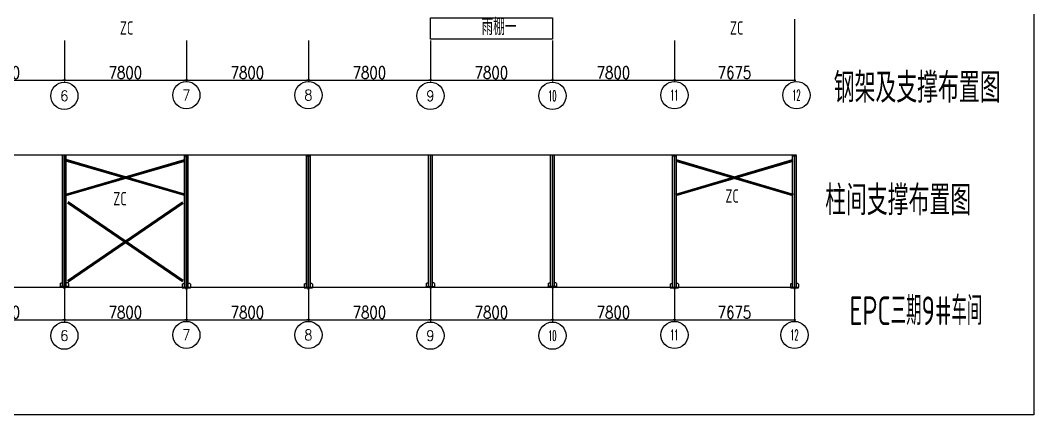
# Model space of a CAD drawing. Header units: millimetres. Extents: x 2451220 to 4527627, y -5186613 to -1639140.
# Drawn here: x 2660226 to 2725013, y -1757209 to -1731994 of the extents above; entities that cross this region are included whole.
import ezdxf
from ezdxf.enums import TextEntityAlignment as Align

# ---------------------------------------------------------------- set-up
doc = ezdxf.new("R2010")
doc.units = ezdxf.units.MM
doc.header["$LTSCALE"] = 1000
doc.header["$PDMODE"] = 34
doc.layers.add('AXIS_TEXT', color=7, linetype='Continuous')
doc.layers.add('钢架', color=7, linetype='Continuous', lineweight=25)
doc.styles.add('_TCH_AXIS', font='COMPLEX.shx', dxfattribs={"height": 525, "bigfont": 'GBCBIG.shx'})
doc.styles.add('COMPLEX', font='COMPLEX')
doc.styles.add('DIM_FONT', font='simplex.shx', dxfattribs={"width": 0.8, "bigfont": 'hztxt.shx'})
doc.styles.add('hz', font='gbenor.shx', dxfattribs={"width": 0.75, "height": 100, "bigfont": 'gbcbig.shx'})
doc.styles.add('TSSD_Label', font='Tssdeng.shx', dxfattribs={"width": 0.7, "bigfont": 'hztxt.shx'})
doc.dimstyles.new('WGH(1)', dxfattribs={"dimscale": 1.2, "dimtxt": 100, "dimasz": 0.5, "dimexe": 75, "dimexo": 75, "dimgap": 75, "dimtad": 1, "dimdec": 0, "dimzin": 0, "dimdsep": 46, "dimtxsty": 'DIM_FONT', "dimblk1": '_DIMX', "dimblk2": '_DIMX', "dimsah": 1, "dimcen": 0.09, "dimclrd": 3, "dimclre": 3, "dimclrt": 7, "dimadec": 0, "dimazin": 0, "dimtfac": 1, "dimtdec": 0, "dimtix": 1, "dimtmove": 2, "dimatfit": 3, "dimldrblk": '_DIMX', "dimfxl": 1, "dimtolj": 1, "dimtzin": 0, "dimarcsym": 0})

# ---------------------------------------------------------------- blocks, each defined once
blk = doc.blocks.new('_DIMX')
blk.add_line((-150, 0), (150, 0))
at = {"const_width": 50}
blk.add_lwpolyline([(-70, -70), (70, 70)], dxfattribs=at)
blk = doc.blocks.new('*D304')
at = {"color": 3, "lineweight": -2}
for p, q in [((2655244, -1733284), (2655244, -1735908)), ((2663044, -1733284), (2663044, -1735908)), ((2655245, -1735818), (2663044, -1735818))]:
    blk.add_line(p, q, dxfattribs=at)
at = {"layer": 'Defpoints', "color": 0}
for p in [(2655244, -1733194), (2663044, -1733194), (2663044, -1735818)]:
    blk.add_point(p, dxfattribs=at)
at = {"color": 3, "lineweight": -2, "xscale": 0.6, "yscale": 0.6, "zscale": 0.6, "rotation": 180}
blk.add_blockref('_DIMX', (2655244, -1735818), dxfattribs=at)
at = {"color": 3, "lineweight": -2, "xscale": 0.6, "yscale": 0.6, "zscale": 0.6}
blk.add_blockref('_DIMX', (2663044, -1735818), dxfattribs=at)
at = {"color": 7, "insert": (2659144, -1735338), "char_height": 780, "attachment_point": 5, "style": 'DIM_FONT'}
blk.add_mtext('\\A1;7800', dxfattribs=at)
blk = doc.blocks.new('*D305')
at = {"color": 3, "lineweight": -2}
for p, q in [((2663044, -1733284), (2663044, -1735908)), ((2670844, -1733284), (2670844, -1735908)), ((2663045, -1735818), (2670844, -1735818))]:
    blk.add_line(p, q, dxfattribs=at)
at = {"layer": 'Defpoints', "color": 0}
for p in [(2663044, -1733194), (2670844, -1733194), (2670844, -1735818)]:
    blk.add_point(p, dxfattribs=at)
at = {"color": 3, "lineweight": -2, "xscale": 0.6, "yscale": 0.6, "zscale": 0.6, "rotation": 180}
blk.add_blockref('_DIMX', (2663044, -1735818), dxfattribs=at)
at = {"color": 3, "lineweight": -2, "xscale": 0.6, "yscale": 0.6, "zscale": 0.6}
blk.add_blockref('_DIMX', (2670844, -1735818), dxfattribs=at)
at = {"color": 7, "insert": (2666944, -1735338), "char_height": 780, "attachment_point": 5, "style": 'DIM_FONT'}
blk.add_mtext('\\A1;7800', dxfattribs=at)
blk = doc.blocks.new('*D306')
at = {"color": 3, "lineweight": -2}
for p, q in [((2670844, -1733284), (2670844, -1735908)), ((2678644, -1733284), (2678644, -1735908)), ((2670845, -1735818), (2678644, -1735818))]:
    blk.add_line(p, q, dxfattribs=at)
at = {"layer": 'Defpoints', "color": 0}
for p in [(2670844, -1733194), (2678644, -1733194), (2678644, -1735818)]:
    blk.add_point(p, dxfattribs=at)
at = {"color": 3, "lineweight": -2, "xscale": 0.6, "yscale": 0.6, "zscale": 0.6, "rotation": 180}
blk.add_blockref('_DIMX', (2670844, -1735818), dxfattribs=at)
at = {"color": 3, "lineweight": -2, "xscale": 0.6, "yscale": 0.6, "zscale": 0.6}
blk.add_blockref('_DIMX', (2678644, -1735818), dxfattribs=at)
at = {"color": 7, "insert": (2674744, -1735338), "char_height": 780, "attachment_point": 5, "style": 'DIM_FONT'}
blk.add_mtext('\\A1;7800', dxfattribs=at)
blk = doc.blocks.new('*D307')
at = {"color": 3, "lineweight": -2}
for p, q in [((2678644, -1733284), (2678644, -1735908)), ((2686444, -1733284), (2686444, -1735908)), ((2678645, -1735818), (2686444, -1735818))]:
    blk.add_line(p, q, dxfattribs=at)
at = {"layer": 'Defpoints', "color": 0}
for p in [(2678644, -1733194), (2686444, -1733194), (2686444, -1735818)]:
    blk.add_point(p, dxfattribs=at)
at = {"color": 3, "lineweight": -2, "xscale": 0.6, "yscale": 0.6, "zscale": 0.6, "rotation": 180}
blk.add_blockref('_DIMX', (2678644, -1735818), dxfattribs=at)
at = {"color": 3, "lineweight": -2, "xscale": 0.6, "yscale": 0.6, "zscale": 0.6}
blk.add_blockref('_DIMX', (2686444, -1735818), dxfattribs=at)
at = {"color": 7, "insert": (2682544, -1735338), "char_height": 780, "attachment_point": 5, "style": 'DIM_FONT'}
blk.add_mtext('\\A1;7800', dxfattribs=at)
blk = doc.blocks.new('*D308')
at = {"color": 3, "lineweight": -2}
for p, q in [((2686444, -1733284), (2686444, -1735908)), ((2694244, -1733284), (2694244, -1735908)), ((2686445, -1735818), (2694244, -1735818))]:
    blk.add_line(p, q, dxfattribs=at)
at = {"layer": 'Defpoints', "color": 0}
for p in [(2686444, -1733194), (2694244, -1733194), (2694244, -1735818)]:
    blk.add_point(p, dxfattribs=at)
at = {"color": 3, "lineweight": -2, "xscale": 0.6, "yscale": 0.6, "zscale": 0.6, "rotation": 180}
blk.add_blockref('_DIMX', (2686444, -1735818), dxfattribs=at)
at = {"color": 3, "lineweight": -2, "xscale": 0.6, "yscale": 0.6, "zscale": 0.6}
blk.add_blockref('_DIMX', (2694244, -1735818), dxfattribs=at)
at = {"color": 7, "insert": (2690344, -1735338), "char_height": 780, "attachment_point": 5, "style": 'DIM_FONT'}
blk.add_mtext('\\A1;7800', dxfattribs=at)
blk = doc.blocks.new('*D309')
at = {"color": 3, "lineweight": -2}
for p, q in [((2694244, -1733284), (2694244, -1735908)), ((2702044, -1733284), (2702044, -1735908)), ((2694245, -1735818), (2702044, -1735818))]:
    blk.add_line(p, q, dxfattribs=at)
at = {"layer": 'Defpoints', "color": 0}
for p in [(2694244, -1733194), (2702044, -1733194), (2702044, -1735818)]:
    blk.add_point(p, dxfattribs=at)
at = {"color": 3, "lineweight": -2, "xscale": 0.6, "yscale": 0.6, "zscale": 0.6, "rotation": 180}
blk.add_blockref('_DIMX', (2694244, -1735818), dxfattribs=at)
at = {"color": 3, "lineweight": -2, "xscale": 0.6, "yscale": 0.6, "zscale": 0.6}
blk.add_blockref('_DIMX', (2702044, -1735818), dxfattribs=at)
at = {"color": 7, "insert": (2698144, -1735338), "char_height": 780, "attachment_point": 5, "style": 'DIM_FONT'}
blk.add_mtext('\\A1;7800', dxfattribs=at)
blk = doc.blocks.new('*D310')
at = {"color": 3, "lineweight": -2}
for p, q in [((2709719, -1731932), (2709719, -1735908)), ((2702044, -1733284), (2702044, -1735908)), ((2702045, -1735818), (2709719, -1735818))]:
    blk.add_line(p, q, dxfattribs=at)
at = {"layer": 'Defpoints', "color": 0}
for p in [(2709719, -1731842), (2702044, -1733194), (2709719, -1735818)]:
    blk.add_point(p, dxfattribs=at)
at = {"color": 3, "lineweight": -2, "xscale": 0.6, "yscale": 0.6, "zscale": 0.6, "rotation": 180}
blk.add_blockref('_DIMX', (2702044, -1735818), dxfattribs=at)
at = {"color": 3, "lineweight": -2, "xscale": 0.6, "yscale": 0.6, "zscale": 0.6}
blk.add_blockref('_DIMX', (2709719, -1735818), dxfattribs=at)
at = {"color": 7, "insert": (2705882, -1735338), "char_height": 780, "attachment_point": 5, "style": 'DIM_FONT'}
blk.add_mtext('\\A1;7675', dxfattribs=at)
blk = doc.blocks.new('_AXISO')
blk.add_circle((0, 0), 0.5)
at = {"layer": '钢架', "style": 'COMPLEX', "width": 1.041667}
blk.add_attdef('A', text='', height=0.56, dxfattribs=at).set_placement((-0.25, -0.28), (0.25, -0.28), align=Align.FIT)
blk = doc.blocks.new('*D329')
at = {"color": 3, "lineweight": -2}
for p, q in [((2655244, -1748616), (2655244, -1751240)), ((2663044, -1748616), (2663044, -1751240)), ((2655245, -1751150), (2663044, -1751150))]:
    blk.add_line(p, q, dxfattribs=at)
at = {"layer": 'Defpoints', "color": 0}
for p in [(2655244, -1748526), (2663044, -1748526), (2663044, -1751150)]:
    blk.add_point(p, dxfattribs=at)
at = {"color": 3, "lineweight": -2, "xscale": 0.6, "yscale": 0.6, "zscale": 0.6, "rotation": 180}
blk.add_blockref('_DIMX', (2655244, -1751150), dxfattribs=at)
at = {"color": 3, "lineweight": -2, "xscale": 0.6, "yscale": 0.6, "zscale": 0.6}
blk.add_blockref('_DIMX', (2663044, -1751150), dxfattribs=at)
at = {"color": 7, "insert": (2659144, -1750670), "char_height": 780, "attachment_point": 5, "style": 'DIM_FONT'}
blk.add_mtext('\\A1;7800', dxfattribs=at)
blk = doc.blocks.new('*D330')
at = {"color": 3, "lineweight": -2}
for p, q in [((2663044, -1748616), (2663044, -1751240)), ((2670844, -1748616), (2670844, -1751240)), ((2663045, -1751150), (2670844, -1751150))]:
    blk.add_line(p, q, dxfattribs=at)
at = {"layer": 'Defpoints', "color": 0}
for p in [(2663044, -1748526), (2670844, -1748526), (2670844, -1751150)]:
    blk.add_point(p, dxfattribs=at)
at = {"color": 3, "lineweight": -2, "xscale": 0.6, "yscale": 0.6, "zscale": 0.6, "rotation": 180}
blk.add_blockref('_DIMX', (2663044, -1751150), dxfattribs=at)
at = {"color": 3, "lineweight": -2, "xscale": 0.6, "yscale": 0.6, "zscale": 0.6}
blk.add_blockref('_DIMX', (2670844, -1751150), dxfattribs=at)
at = {"color": 7, "insert": (2666944, -1750670), "char_height": 780, "attachment_point": 5, "style": 'DIM_FONT'}
blk.add_mtext('\\A1;7800', dxfattribs=at)
blk = doc.blocks.new('*D331')
at = {"color": 3, "lineweight": -2}
for p, q in [((2670844, -1748616), (2670844, -1751240)), ((2678644, -1748616), (2678644, -1751240)), ((2670845, -1751150), (2678644, -1751150))]:
    blk.add_line(p, q, dxfattribs=at)
at = {"layer": 'Defpoints', "color": 0}
for p in [(2670844, -1748526), (2678644, -1748526), (2678644, -1751150)]:
    blk.add_point(p, dxfattribs=at)
at = {"color": 3, "lineweight": -2, "xscale": 0.6, "yscale": 0.6, "zscale": 0.6, "rotation": 180}
blk.add_blockref('_DIMX', (2670844, -1751150), dxfattribs=at)
at = {"color": 3, "lineweight": -2, "xscale": 0.6, "yscale": 0.6, "zscale": 0.6}
blk.add_blockref('_DIMX', (2678644, -1751150), dxfattribs=at)
at = {"color": 7, "insert": (2674744, -1750670), "char_height": 780, "attachment_point": 5, "style": 'DIM_FONT'}
blk.add_mtext('\\A1;7800', dxfattribs=at)
blk = doc.blocks.new('*D332')
at = {"color": 3, "lineweight": -2}
for p, q in [((2678644, -1748616), (2678644, -1751240)), ((2686444, -1748616), (2686444, -1751240)), ((2678645, -1751150), (2686444, -1751150))]:
    blk.add_line(p, q, dxfattribs=at)
at = {"layer": 'Defpoints', "color": 0}
for p in [(2678644, -1748526), (2686444, -1748526), (2686444, -1751150)]:
    blk.add_point(p, dxfattribs=at)
at = {"color": 3, "lineweight": -2, "xscale": 0.6, "yscale": 0.6, "zscale": 0.6, "rotation": 180}
blk.add_blockref('_DIMX', (2678644, -1751150), dxfattribs=at)
at = {"color": 3, "lineweight": -2, "xscale": 0.6, "yscale": 0.6, "zscale": 0.6}
blk.add_blockref('_DIMX', (2686444, -1751150), dxfattribs=at)
at = {"color": 7, "insert": (2682544, -1750670), "char_height": 780, "attachment_point": 5, "style": 'DIM_FONT'}
blk.add_mtext('\\A1;7800', dxfattribs=at)
blk = doc.blocks.new('*D333')
at = {"color": 3, "lineweight": -2}
for p, q in [((2686444, -1748616), (2686444, -1751240)), ((2694244, -1748616), (2694244, -1751240)), ((2686445, -1751150), (2694244, -1751150))]:
    blk.add_line(p, q, dxfattribs=at)
at = {"layer": 'Defpoints', "color": 0}
for p in [(2686444, -1748526), (2694244, -1748526), (2694244, -1751150)]:
    blk.add_point(p, dxfattribs=at)
at = {"color": 3, "lineweight": -2, "xscale": 0.6, "yscale": 0.6, "zscale": 0.6, "rotation": 180}
blk.add_blockref('_DIMX', (2686444, -1751150), dxfattribs=at)
at = {"color": 3, "lineweight": -2, "xscale": 0.6, "yscale": 0.6, "zscale": 0.6}
blk.add_blockref('_DIMX', (2694244, -1751150), dxfattribs=at)
at = {"color": 7, "insert": (2690344, -1750670), "char_height": 780, "attachment_point": 5, "style": 'DIM_FONT'}
blk.add_mtext('\\A1;7800', dxfattribs=at)
blk = doc.blocks.new('*D334')
at = {"color": 3, "lineweight": -2}
for p, q in [((2694244, -1748616), (2694244, -1751240)), ((2702044, -1748616), (2702044, -1751240)), ((2694245, -1751150), (2702044, -1751150))]:
    blk.add_line(p, q, dxfattribs=at)
at = {"layer": 'Defpoints', "color": 0}
for p in [(2694244, -1748526), (2702044, -1748526), (2702044, -1751150)]:
    blk.add_point(p, dxfattribs=at)
at = {"color": 3, "lineweight": -2, "xscale": 0.6, "yscale": 0.6, "zscale": 0.6, "rotation": 180}
blk.add_blockref('_DIMX', (2694244, -1751150), dxfattribs=at)
at = {"color": 3, "lineweight": -2, "xscale": 0.6, "yscale": 0.6, "zscale": 0.6}
blk.add_blockref('_DIMX', (2702044, -1751150), dxfattribs=at)
at = {"color": 7, "insert": (2698144, -1750670), "char_height": 780, "attachment_point": 5, "style": 'DIM_FONT'}
blk.add_mtext('\\A1;7800', dxfattribs=at)
blk = doc.blocks.new('*D335')
at = {"color": 3, "lineweight": -2}
for p, q in [((2702044, -1748616), (2702044, -1751240)), ((2709719, -1748616), (2709719, -1751240)), ((2702045, -1751150), (2709719, -1751150))]:
    blk.add_line(p, q, dxfattribs=at)
at = {"layer": 'Defpoints', "color": 0}
for p in [(2702044, -1748526), (2709719, -1748526), (2709719, -1751150)]:
    blk.add_point(p, dxfattribs=at)
at = {"color": 3, "lineweight": -2, "xscale": 0.6, "yscale": 0.6, "zscale": 0.6, "rotation": 180}
blk.add_blockref('_DIMX', (2702044, -1751150), dxfattribs=at)
at = {"color": 3, "lineweight": -2, "xscale": 0.6, "yscale": 0.6, "zscale": 0.6}
blk.add_blockref('_DIMX', (2709719, -1751150), dxfattribs=at)
at = {"color": 7, "insert": (2705882, -1750670), "char_height": 780, "attachment_point": 5, "style": 'DIM_FONT'}
blk.add_mtext('\\A1;7675', dxfattribs=at)

msp = doc.modelspace()

# ---------------------------------------------------------------- linework, layer by layer
for p, q in [((2624044.1, -1740597.5), (2709844.1, -1740597.5)), ((2662919.1, -1749017.5), (2662919.1, -1740597.5)), ((2663040.1, -1749017.5), (2663040.1, -1740597.5)), ((2663044.1, -1749017.5), (2663044.1, -1740597.5)), ((2663044.1, -1740642.5), (2663044.1, -1749092.5)), ((2663044.1, -1740642.5), (2663044.1, -1749092.5)), ((2663048.1, -1749017.5), (2663048.1, -1740597.5)), ((2663169.1, -1749017.5), (2663169.1, -1740597.5)), ((2670719.1, -1749062.5), (2670719.1, -1740642.5)), ((2670719.1, -1740642.5), (2670969.1, -1740642.5)), ((2670719.1, -1740662.5), (2670969.1, -1740662.5)), ((2670840.1, -1749062.5), (2670840.1, -1740642.5)), ((2670844.1, -1740642.5), (2670844.1, -1749092.5)), ((2670844.1, -1740642.5), (2670844.1, -1749092.5)), ((2670844.1, -1740642.5), (2670844.1, -1749092.5)), ((2670844.1, -1749062.5), (2670844.1, -1740642.5)), ((2670848.1, -1749062.5), (2670848.1, -1740642.5)), ((2670969.1, -1749062.5), (2670969.1, -1740642.5)), ((2678519.1, -1749062.5), (2678519.1, -1740642.5)), ((2678519.1, -1740642.5), (2678769.1, -1740642.5)), ((2678519.1, -1740662.5), (2678769.1, -1740662.5)), ((2678640.1, -1749062.5), (2678640.1, -1740642.5)), ((2678644.1, -1740642.5), (2678644.1, -1749092.5)), ((2678644.1, -1740642.5), (2678644.1, -1749092.5)), ((2678644.1, -1740642.5), (2678644.1, -1749092.5)), ((2678644.1, -1749062.5), (2678644.1, -1740642.5)), ((2678648.1, -1749062.5), (2678648.1, -1740642.5)), ((2678769.1, -1749062.5), (2678769.1, -1740642.5)), ((2686319.1, -1749017.5), (2686319.1, -1740597.5)), ((2686440.1, -1749017.5), (2686440.1, -1740597.5)), ((2686444.1, -1740597.5), (2686444.1, -1749047.5)), ((2686444.1, -1749017.5), (2686444.1, -1740597.5)), ((2686444.1, -1740642.5), (2686444.1, -1749092.5)), ((2686448.1, -1749017.5), (2686448.1, -1740597.5)), ((2686569.1, -1749017.5), (2686569.1, -1740597.5)), ((2694119.1, -1749017.5), (2694119.1, -1740597.5)), ((2694240.1, -1749017.5), (2694240.1, -1740597.5)), ((2694244.1, -1749017.5), (2694244.1, -1740597.5)), ((2694244.1, -1740642.5), (2694244.1, -1749092.5)), ((2694244.1, -1740642.5), (2694244.1, -1749092.5)), ((2694244.1, -1740642.5), (2694244.1, -1749092.5)), ((2694248.1, -1749017.5), (2694248.1, -1740597.5)), ((2694369.1, -1749017.5), (2694369.1, -1740597.5)), ((2701919.1, -1749062.5), (2701919.1, -1740642.5)), ((2701919.1, -1740642.5), (2702169.1, -1740642.5)), ((2701919.1, -1740662.5), (2702169.1, -1740662.5)), ((2702040.1, -1749062.5), (2702040.1, -1740642.5)), ((2702044.1, -1740642.5), (2702044.1, -1749092.5)), ((2702044.1, -1740642.5), (2702044.1, -1749092.5)), ((2702044.1, -1740642.5), (2702044.1, -1749092.5)), ((2702044.1, -1740642.5), (2702044.1, -1749092.5)), ((2702044.1, -1749062.5), (2702044.1, -1740642.5)), ((2702048.1, -1749062.5), (2702048.1, -1740642.5)), ((2702169.1, -1749062.5), (2702169.1, -1740642.5)), ((2709594.1, -1749062.5), (2709594.1, -1740642.5)), ((2709594.1, -1740642.5), (2709844.1, -1740642.5)), ((2709594.1, -1740662.5), (2709844.1, -1740662.5)), ((2709715.1, -1749062.5), (2709715.1, -1740642.5)), ((2709719.1, -1740642.5), (2709719.1, -1749092.5)), ((2709719.1, -1740642.5), (2709719.1, -1749092.5)), ((2709719.1, -1740642.5), (2709719.1, -1749092.5)), ((2709719.1, -1740642.5), (2709719.1, -1749092.5)), ((2709719.1, -1749062.5), (2709719.1, -1740642.5)), ((2709723.1, -1749062.5), (2709723.1, -1740642.5)), ((2709844.1, -1749062.5), (2709844.1, -1740642.5)), ((2663134.2, -1743099.5), (2670726.2, -1740899.5)), ((2670726.2, -1743195.5), (2663134.2, -1740995.5)), ((2663148.1, -1743147.5), (2670740.1, -1740947.5)), ((2670740.1, -1743147.5), (2663148.1, -1740947.5)), ((2670754.1, -1743099.5), (2663162.1, -1740899.5)), ((2663162.1, -1743195.5), (2670754.1, -1740995.5)), ((2702134, -1743099.5), (2709601, -1740899.5)), ((2702134, -1740995.5), (2709601, -1743195.5)), ((2702148.1, -1743147.5), (2709615.1, -1740947.5)), ((2702148.1, -1740947.5), (2709615.1, -1743147.5)), ((2702162.3, -1740899.5), (2709629.3, -1743099.5)), ((2702162.3, -1743195.5), (2709629.3, -1740995.5)), ((2663240.9, -1748626.2), (2670590.9, -1743606.2)), ((2670590.9, -1748708.8), (2663240.9, -1743688.8)), ((2663269.1, -1748667.5), (2670619.1, -1743647.5)), ((2670619.1, -1748667.5), (2663269.1, -1743647.5)), ((2670647.3, -1748626.2), (2663297.3, -1743606.2)), ((2663297.3, -1748708.8), (2670647.3, -1743688.8)), ((2624169.1, -1749047.5), (2709984.1, -1749047.5)), ((2662779.1, -1748827.5), (2662839.1, -1748767.5)), ((2662779.1, -1748827.5), (2662779.1, -1749017.5)), ((2662779.1, -1749047.5), (2662779.1, -1749017.5)), ((2663309.1, -1749017.5), (2662779.1, -1749017.5)), ((2662779.1, -1749047.5), (2662779.1, -1749017.5)), ((2663309.1, -1749047.5), (2662779.1, -1749047.5)), ((2662819.1, -1748767.5), (2662919.1, -1748767.5)), ((2662839.1, -1748767.5), (2662919.1, -1748767.5)), ((2663019.1, -1749047.5), (2663019.1, -1749147.5)), ((2663069.1, -1749147.5), (2663019.1, -1749147.5)), ((2663069.1, -1749047.5), (2663069.1, -1749147.5)), ((2663249.1, -1748767.5), (2663169.1, -1748767.5)), ((2663309.1, -1748827.5), (2663249.1, -1748767.5)), ((2663309.1, -1748827.5), (2663309.1, -1749017.5)), ((2663309.1, -1749047.5), (2663309.1, -1749017.5)), ((2670579.1, -1748872.5), (2670639.1, -1748812.5)), ((2670579.1, -1748872.5), (2670579.1, -1749062.5)), ((2670579.1, -1749092.5), (2670579.1, -1749062.5)), ((2670579.1, -1749062.5), (2671109.1, -1749062.5)), ((2670579.1, -1749092.5), (2671109.1, -1749092.5)), ((2670639.1, -1748812.5), (2670719.1, -1748812.5)), ((2670819.1, -1749092.5), (2670819.1, -1749192.5)), ((2670819.1, -1749192.5), (2670869.1, -1749192.5)), ((2670869.1, -1749092.5), (2670869.1, -1749192.5)), ((2671049.1, -1748812.5), (2670969.1, -1748812.5)), ((2671109.1, -1748872.5), (2671049.1, -1748812.5)), ((2671109.1, -1748872.5), (2671109.1, -1749062.5)), ((2671109.1, -1749092.5), (2671109.1, -1749062.5)), ((2671109.1, -1749092.5), (2671109.1, -1749062.5)), ((2678379.1, -1748872.5), (2678439.1, -1748812.5)), ((2678379.1, -1748872.5), (2678379.1, -1749062.5)), ((2678379.1, -1749092.5), (2678379.1, -1749062.5)), ((2678379.1, -1749062.5), (2678909.1, -1749062.5)), ((2678379.1, -1749092.5), (2678909.1, -1749092.5)), ((2678439.1, -1748812.5), (2678519.1, -1748812.5)), ((2678619.1, -1749092.5), (2678619.1, -1749192.5)), ((2678619.1, -1749192.5), (2678669.1, -1749192.5)), ((2678669.1, -1749092.5), (2678669.1, -1749192.5)), ((2678849.1, -1748812.5), (2678769.1, -1748812.5)), ((2678909.1, -1748872.5), (2678849.1, -1748812.5)), ((2678909.1, -1748872.5), (2678909.1, -1749062.5)), ((2678909.1, -1749092.5), (2678909.1, -1749062.5)), ((2678909.1, -1749092.5), (2678909.1, -1749062.5)), ((2686179.1, -1748827.5), (2686239.1, -1748767.5)), ((2686179.1, -1748827.5), (2686179.1, -1749017.5)), ((2686179.1, -1749047.5), (2686179.1, -1749017.5)), ((2686179.1, -1749017.5), (2686709.1, -1749017.5)), ((2686179.1, -1749047.5), (2686709.1, -1749047.5)), ((2686239.1, -1748767.5), (2686319.1, -1748767.5)), ((2686419.1, -1749047.5), (2686419.1, -1749147.5)), ((2686419.1, -1749147.5), (2686469.1, -1749147.5)), ((2686469.1, -1749047.5), (2686469.1, -1749147.5)), ((2686649.1, -1748767.5), (2686569.1, -1748767.5)), ((2686669.1, -1748767.5), (2686569.1, -1748767.5)), ((2686709.1, -1748827.5), (2686649.1, -1748767.5)), ((2686709.1, -1748827.5), (2686709.1, -1749017.5)), ((2686709.1, -1749047.5), (2686709.1, -1749017.5)), ((2686709.1, -1749047.5), (2686709.1, -1749017.5)), ((2693979.1, -1748827.5), (2694039.1, -1748767.5)), ((2693979.1, -1748827.5), (2693979.1, -1749017.5)), ((2693979.1, -1749047.5), (2693979.1, -1749017.5)), ((2694509.1, -1749017.5), (2693979.1, -1749017.5)), ((2693979.1, -1749047.5), (2693979.1, -1749017.5)), ((2694509.1, -1749047.5), (2693979.1, -1749047.5)), ((2694019.1, -1748767.5), (2694119.1, -1748767.5)), ((2694039.1, -1748767.5), (2694119.1, -1748767.5)), ((2694219.1, -1749047.5), (2694219.1, -1749147.5)), ((2694269.1, -1749147.5), (2694219.1, -1749147.5)), ((2694269.1, -1749047.5), (2694269.1, -1749147.5)), ((2694449.1, -1748767.5), (2694369.1, -1748767.5)), ((2694509.1, -1748827.5), (2694449.1, -1748767.5)), ((2694509.1, -1748827.5), (2694509.1, -1749017.5)), ((2694509.1, -1749047.5), (2694509.1, -1749017.5)), ((2701779.1, -1748872.5), (2701839.1, -1748812.5)), ((2701779.1, -1748872.5), (2701779.1, -1749062.5)), ((2701779.1, -1749092.5), (2701779.1, -1749062.5)), ((2701779.1, -1749062.5), (2702309.1, -1749062.5)), ((2701779.1, -1749092.5), (2702309.1, -1749092.5)), ((2701839.1, -1748812.5), (2701919.1, -1748812.5)), ((2702019.1, -1749092.5), (2702019.1, -1749192.5)), ((2702019.1, -1749192.5), (2702069.1, -1749192.5)), ((2702069.1, -1749092.5), (2702069.1, -1749192.5)), ((2702249.1, -1748812.5), (2702169.1, -1748812.5)), ((2702309.1, -1748872.5), (2702249.1, -1748812.5)), ((2702309.1, -1748872.5), (2702309.1, -1749062.5)), ((2702309.1, -1749092.5), (2702309.1, -1749062.5)), ((2702309.1, -1749092.5), (2702309.1, -1749062.5)), ((2709454.1, -1748872.5), (2709514.1, -1748812.5)), ((2709454.1, -1748872.5), (2709454.1, -1749062.5)), ((2709454.1, -1749092.5), (2709454.1, -1749062.5)), ((2709454.1, -1749062.5), (2709984.1, -1749062.5)), ((2709454.1, -1749092.5), (2709984.1, -1749092.5)), ((2709514.1, -1748812.5), (2709594.1, -1748812.5)), ((2709694.1, -1749092.5), (2709694.1, -1749192.5)), ((2709694.1, -1749192.5), (2709744.1, -1749192.5)), ((2709744.1, -1749092.5), (2709744.1, -1749192.5)), ((2709924.1, -1748812.5), (2709844.1, -1748812.5)), ((2709984.1, -1748872.5), (2709924.1, -1748812.5)), ((2709984.1, -1748872.5), (2709984.1, -1749062.5)), ((2709984.1, -1749092.5), (2709984.1, -1749062.5)), ((2709984.1, -1749092.5), (2709984.1, -1749062.5))]:
    msp.add_line(p, q)
for points in [[(2609029.6, -1674411.8), (2725012.8, -1674411.8), (2725012.8, -1757209.1), (2609029.6, -1757209.1)], [(2686444.1, -1731841.6), (2694244.1, -1731841.6), (2694244.1, -1733194.1), (2686444.1, -1733194.1)]]:
    msp.add_lwpolyline(points, close=True)

# ---------------------------------------------------------------- block references
ref = msp.add_blockref('_AXISO', (2663044.1, -1736824.2), dxfattribs=dict(xscale=1741.824000000022, yscale=1741.824000000022, zscale=1741.824))
ref.add_attrib('A', '6', dxfattribs={"layer": 'AXIS_TEXT', "height": 680.4, "style": '_TCH_AXIS', "width": 1.142857}).set_placement((2662784.9, -1737164.4), (2663303.3, -1737164.4), align=Align.FIT)
ref = msp.add_blockref('_AXISO', (2670844.1, -1736779.2), dxfattribs=dict(xscale=1741.824000000022, yscale=1741.824000000022, zscale=1741.824))
ref.add_attrib('A', '7', dxfattribs={"layer": 'AXIS_TEXT', "height": 680.4, "style": '_TCH_AXIS', "width": 1.142857}).set_placement((2670584.9, -1737119.4), (2671103.3, -1737119.4), align=Align.FIT)
ref = msp.add_blockref('_AXISO', (2678644.1, -1736779.2), dxfattribs=dict(xscale=1741.824000000022, yscale=1741.824000000022, zscale=1741.824))
ref.add_attrib('A', '8', dxfattribs={"layer": 'AXIS_TEXT', "height": 680.4, "style": '_TCH_AXIS', "width": 1.142857}).set_placement((2678384.9, -1737119.4), (2678903.3, -1737119.4), align=Align.FIT)
ref = msp.add_blockref('_AXISO', (2686444.1, -1736824.2), dxfattribs=dict(xscale=1741.824000000022, yscale=1741.824000000022, zscale=1741.824))
ref.add_attrib('A', '9', dxfattribs={"layer": 'AXIS_TEXT', "height": 680.4, "style": '_TCH_AXIS', "width": 1.142857}).set_placement((2686184.9, -1737164.4), (2686703.3, -1737164.4), align=Align.FIT)
ref = msp.add_blockref('_AXISO', (2694244.1, -1736824.2), dxfattribs=dict(xscale=1741.824000000022, yscale=1741.824000000022, zscale=1741.824))
ref.add_attrib('A', '10', dxfattribs={"layer": 'AXIS_TEXT', "height": 680.4, "style": '_TCH_AXIS', "width": 0.551724}).set_placement((2693984.9, -1737164.4), (2694503.3, -1737164.4), align=Align.FIT)
ref = msp.add_blockref('_AXISO', (2702044.1, -1736779.2), dxfattribs=dict(xscale=1741.824000000022, yscale=1741.824000000022, zscale=1741.824))
ref.add_attrib('A', '11', dxfattribs={"layer": 'AXIS_TEXT', "height": 680.4, "style": '_TCH_AXIS', "width": 0.666667}).set_placement((2701784.9, -1737119.4), (2702303.3, -1737119.4), align=Align.FIT)
ref = msp.add_blockref('_AXISO', (2709844.1, -1736779.2), dxfattribs=dict(xscale=1741.824000000022, yscale=1741.824000000022, zscale=1741.824))
ref.add_attrib('A', '12', dxfattribs={"layer": 'AXIS_TEXT', "height": 680.4, "style": '_TCH_AXIS', "width": 0.551724}).set_placement((2709584.9, -1737119.4), (2710103.3, -1737119.4), align=Align.FIT)
ref = msp.add_blockref('_AXISO', (2663044.1, -1752155.9), dxfattribs=dict(xscale=1741.824000000022, yscale=1741.824000000022, zscale=1741.824))
ref.add_attrib('A', '6', dxfattribs={"layer": 'AXIS_TEXT', "height": 680.4, "style": '_TCH_AXIS', "width": 1.142857}).set_placement((2662784.9, -1752496.1), (2663303.3, -1752496.1), align=Align.FIT)
ref = msp.add_blockref('_AXISO', (2670844.1, -1752110.9), dxfattribs=dict(xscale=1741.824000000022, yscale=1741.824000000022, zscale=1741.824))
ref.add_attrib('A', '7', dxfattribs={"layer": 'AXIS_TEXT', "height": 680.4, "style": '_TCH_AXIS', "width": 1.142857}).set_placement((2670584.9, -1752451.1), (2671103.3, -1752451.1), align=Align.FIT)
ref = msp.add_blockref('_AXISO', (2678644.1, -1752110.9), dxfattribs=dict(xscale=1741.824000000022, yscale=1741.824000000022, zscale=1741.824))
ref.add_attrib('A', '8', dxfattribs={"layer": 'AXIS_TEXT', "height": 680.4, "style": '_TCH_AXIS', "width": 1.142857}).set_placement((2678384.9, -1752451.1), (2678903.3, -1752451.1), align=Align.FIT)
ref = msp.add_blockref('_AXISO', (2686444.1, -1752155.9), dxfattribs=dict(xscale=1741.824000000022, yscale=1741.824000000022, zscale=1741.824))
ref.add_attrib('A', '9', dxfattribs={"layer": 'AXIS_TEXT', "height": 680.4, "style": '_TCH_AXIS', "width": 1.142857}).set_placement((2686184.9, -1752496.1), (2686703.3, -1752496.1), align=Align.FIT)
ref = msp.add_blockref('_AXISO', (2694244.1, -1752155.9), dxfattribs=dict(xscale=1741.824000000022, yscale=1741.824000000022, zscale=1741.824))
ref.add_attrib('A', '10', dxfattribs={"layer": 'AXIS_TEXT', "height": 680.4, "style": '_TCH_AXIS', "width": 0.551724}).set_placement((2693984.9, -1752496.1), (2694503.3, -1752496.1), align=Align.FIT)
ref = msp.add_blockref('_AXISO', (2702044.1, -1752110.9), dxfattribs=dict(xscale=1741.824000000022, yscale=1741.824000000022, zscale=1741.824))
ref.add_attrib('A', '11', dxfattribs={"layer": 'AXIS_TEXT', "height": 680.4, "style": '_TCH_AXIS', "width": 0.666667}).set_placement((2701784.9, -1752451.1), (2702303.3, -1752451.1), align=Align.FIT)
ref = msp.add_blockref('_AXISO', (2709719.1, -1752110.9), dxfattribs=dict(xscale=1741.824000000022, yscale=1741.824000000022, zscale=1741.824))
ref.add_attrib('A', '12', dxfattribs={"layer": 'AXIS_TEXT', "height": 680.4, "style": '_TCH_AXIS', "width": 0.551724}).set_placement((2709459.9, -1752451.1), (2709978.3, -1752451.1), align=Align.FIT)

# ---------------------------------------------------------------- texts
at = {"lineweight": -3, "style": 'TSSD_Label', "width": 0.7}
for s, height, p in [('ZC', 849.79, (2666594.3, -1732909.3)), ('雨棚一', 1062.23, (2689711.4, -1732943)), ('ZC', 849.79, (2705594.3, -1732909.3)), ('ZC', 849.79, (2666172.5, -1743824.4)), ('ZC', 849.79, (2705304.6, -1743654.1))]:
    msp.add_text(s, height=height, dxfattribs=at).set_placement(p)
at = {"style": 'TSSD_Label', "width": 0.7}
for s, p in [('钢架及支撑布置图', (2712227.7, -1737262.5)), ('柱间支撑布置图', (2711676.4, -1744453.8))]:
    msp.add_text(s, height=1905.12, dxfattribs=at).set_placement(p)
at = {"layer": '钢架', "lineweight": 13, "insert": (2713224.4, -1749646.7), "char_height": 1828.92, "width": 13276.108, "attachment_point": 1, "style": 'hz'}
msp.add_mtext('EPC三期9#车间', dxfattribs=at)

# ---------------------------------------------------------------- dimensions: what is measured, and where the dimension line sits
for base, p1, p2, picture, middle in [((2709719.1, -1735818.3), (2702044.1, -1733194.1), (2709719.1, -1731841.6), '*D310', (2705881.6, -1735338.3)), ((2663044.1, -1735818.3), (2655244.1, -1733194.1), (2663044.1, -1733194.1), '*D304', (2659144.1, -1735338.3)), ((2670844.1, -1735818.3), (2663044.1, -1733194.1), (2670844.1, -1733194.1), '*D305', (2666944.1, -1735338.3)), ((2678644.1, -1735818.3), (2670844.1, -1733194.1), (2678644.1, -1733194.1), '*D306', (2674744.1, -1735338.3)), ((2686444.1, -1735818.3), (2678644.1, -1733194.1), (2686444.1, -1733194.1), '*D307', (2682544.1, -1735338.3)), ((2694244.1, -1735818.3), (2686444.1, -1733194.1), (2694244.1, -1733194.1), '*D308', (2690344.1, -1735338.3)), ((2702044.1, -1735818.3), (2694244.1, -1733194.1), (2702044.1, -1733194.1), '*D309', (2698144.1, -1735338.3)), ((2663044.1, -1751150), (2655244.1, -1748525.8), (2663044.1, -1748525.8), '*D329', (2659144.1, -1750670)), ((2670844.1, -1751150), (2663044.1, -1748525.8), (2670844.1, -1748525.8), '*D330', (2666944.1, -1750670)), ((2678644.1, -1751150), (2670844.1, -1748525.8), (2678644.1, -1748525.8), '*D331', (2674744.1, -1750670)), ((2686444.1, -1751150), (2678644.1, -1748525.8), (2686444.1, -1748525.8), '*D332', (2682544.1, -1750670)), ((2694244.1, -1751150), (2686444.1, -1748525.8), (2694244.1, -1748525.8), '*D333', (2690344.1, -1750670)), ((2702044.1, -1751150), (2694244.1, -1748525.8), (2702044.1, -1748525.8), '*D334', (2698144.1, -1750670)), ((2709719.1, -1751150), (2702044.1, -1748525.8), (2709719.1, -1748525.8), '*D335', (2705881.6, -1750670))]:
    dim = msp.add_linear_dim(base=base, p1=p1, p2=p2, dimstyle='WGH(1)', override={"dimtxt": 650})
    dim.commit()
    dim.dimension.update_dxf_attribs({"geometry": picture, "text_midpoint": middle})

doc.saveas('drawing.dxf')
